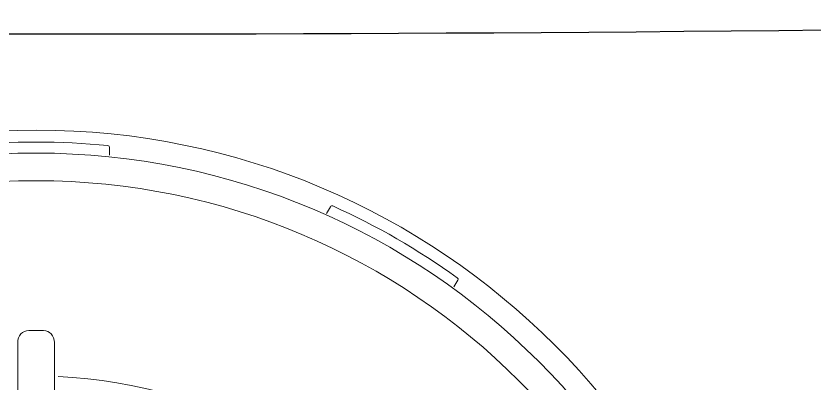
# Model space of a CAD drawing. Extents: x 1075 to 1144, y 510 to 635.
# Drawn here: x 1111.396 to 1113.567, y 581.674 to 582.671 of the extents above; entities that cross this region are included whole.
import ezdxf

# ---------------------------------------------------------------- set-up
doc = ezdxf.new("R2010")
doc.units = 0
doc.header["$MEASUREMENT"] = 0
doc.layers.add('1', color=4, linetype='Continuous')

# ---------------------------------------------------------------- blocks, each defined once
blk = doc.blocks.new('FROG')
at = {"layer": '1', "color": 3, "lineweight": 5}
for p, q in [((0.2, 1.9478), (0.2, 1.9266)), ((0.7901, 1.7685), (0.8007, 1.7868)), ((1.1471, 1.5868), (1.1365, 1.5685)), ((0.02, 1.4501), (-0.02, 1.4501)), ((-0.05, 1.3213), (-0.05, 1.4178)), ((0.05, 1.4178), (0.05, 1.3213)), ((-0.05, 1.2184), (-0.05, 1.3213)), ((0.05, 1.3213), (0.05, 1.2184))]:
    blk.add_line(p, q, dxfattribs=at)
at = {"layer": '1', "linetype": 'Continuous', "lineweight": 15}
for radius in [1.995, 1.9325, 1.8575]:
    blk.add_circle((0, 0), radius, dxfattribs=at)
at = {"layer": '1', "color": 3, "lineweight": 5}
for centre, radius, start, end in [((0, 0), 1.9625, 84.2829, 95.7171), ((0.195, 1.9478), 0.005, 0, 84.2829), ((0.805, 1.7843), 0.005, 65.7171, 150), ((0, 0), 1.9625, 54.2829, 65.7171), ((1.1428, 1.5893), 0.005, 330, 54.2829), ((0, 0), 1.3265, 32.5926, 87.4074)]:
    blk.add_arc(centre, radius, start, end, dxfattribs=at)
for centre, start_param, end_param in [((-0.02, 1.4178), 0, 1.570796), ((0.02, 1.4178), 4.712389, 6.283185)]:
    blk.add_ellipse(centre, major_axis=(0, 0.0324), ratio=0.926878, start_param=start_param, end_param=end_param, dxfattribs=at)
blk = doc.blocks.new('19 HS TX')
at = {"layer": '1', "color": 2, "linetype": 'Continuous'}
blk.add_arc((35.8245, 242.3762), 179.5475, 268.662228, 271.302591, dxfattribs=at)
at = {"layer": '1', "color": 3, "linetype": 'Continuous'}
for centre, radius, start, end in [((40.8743, 59.5022), 3.5092, 106.0175, 172.7572), ((40.8594, 59.4143), 3.4601, 106.0006, 171.0749)]:
    blk.add_arc(centre, radius, start, end, dxfattribs=at)
at = {"layer": '1'}
blk.add_blockref('FROG', (35.6883, 60.5724), dxfattribs=at)

msp = doc.modelspace()

# ---------------------------------------------------------------- block references
at = {"layer": '1'}
msp.add_blockref('19 HS TX', (1075.7625, 519.7937), dxfattribs=at)

doc.saveas('drawing.dxf')
